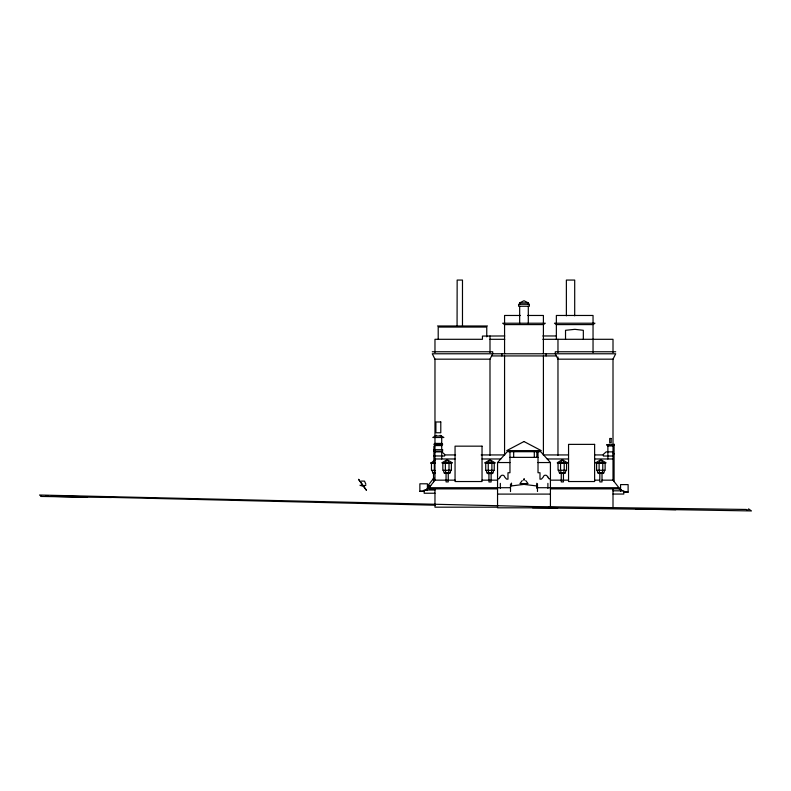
<?xml version="1.0" encoding="UTF-8"?>
<svg xmlns="http://www.w3.org/2000/svg" width="791" height="791" viewBox="0 0 791 791"><rect width="100%" height="100%" fill="white"/><g stroke="black" fill="none" stroke-linecap="round" stroke-linejoin="round"><path stroke-width="1.19" d="M457.069 325.862L457.158 280.063L462.478 280.063L462.478 325.862M448.804 470.279L448.606 473.423M491.676 470.348L491.488 473.502M564.003 470.279L563.805 473.423M602.564 470.279L602.366 473.423M443.296 470.279L444.384 473.423L449.832 473.423L450.91 470.279M486.178 470.348L487.256 473.502L492.714 473.502L493.792 470.348M558.495 470.279L559.583 473.423L565.031 473.423L566.109 470.279M597.057 470.279L598.144 473.423L603.592 473.423L604.67 470.279M489.995 455.309L489.995 359.173L492.694 353.775L492.694 351.758L432.272 351.758M550.427 488.878L618.938 488.878L618.938 487.711L613.005 480.157L613.005 359.173L615.705 353.775L432.272 353.775L434.971 359.173L434.971 480.157L429.029 487.711L429.029 488.878L497.549 488.878M429.81 486.722L427.951 486.722L427.951 485.555L433.893 478.001M557.784 507.802L497.549 507.802L497.549 462.547L507.258 451.701L540.708 451.701L550.427 462.547L550.427 507.802M611.354 444.324L614.083 444.868L613.005 445.946L607.883 445.946L606.806 444.868L609.535 444.324M522.228 480.562L519.944 483.578L528.032 483.578L525.748 480.562M543.407 324.597L545.296 323.222L502.68 323.222L504.569 324.597L543.407 324.597L543.407 353.775M593.042 324.597L594.931 323.222L554.471 323.222L556.36 324.597L593.042 324.597L593.042 352.568M434.971 463.338L430.828 463.338L434.971 459.779L434.101 463.338M434.071 444.028L434.971 443.425L441.714 443.425L442.614 444.483L434.071 444.483L442.614 444.028M425.716 489.866L429.691 487.177M426.003 489.886L429.869 487.276M442.218 462.626L447.103 459.7L451.997 462.626L451.997 463.259L442.218 463.259L442.218 462.626L451.997 462.626M485.091 462.705L489.985 459.779L494.879 462.705L494.879 463.338L485.091 463.338L485.091 462.705L494.879 462.705M557.418 462.626L562.302 459.7L567.196 462.626L567.196 463.259L557.418 463.259L557.418 462.626L567.196 462.626M595.979 462.626L600.863 459.7L605.758 462.626L605.758 463.259L595.979 463.259L595.979 462.626L605.758 462.626M436.494 435.337L432.806 437.492L443.87 437.492L440.182 435.337M519.667 304.278L519.667 302.884L523.988 300.728L528.299 302.884L528.299 304.278M359.945 485.249L362.911 485.803L365.877 485.249M361.339 481.106L364.493 481.106L365.877 484.171M510.502 486.05L523.988 484.379L537.475 486.05M427.417 490.539L427.417 483.795L419.863 483.795L419.863 491.349L424.174 490.885M365.017 485.634L360.815 485.634M41.804 496.471L39.55 495.018L531.433 506.517L746.308 509.453L747.594 510.274L748.642 508.9L751.45 510.937L635.549 509.018M519.667 302.884L528.299 302.884M520.349 315.471L504.569 315.471L504.569 323.222M527.627 315.471L543.407 315.471L543.407 323.222M437.482 325.991L487.483 325.991M504.747 335.967L482.441 336.066L482.441 339.299L434.971 339.299L434.971 352.568M542.844 335.967L556.36 335.967M489.995 339.299L504.747 339.299M542.844 339.299L613.005 339.299L613.005 352.568M615.705 351.758L555.282 351.758L555.282 353.775L557.971 359.173L613.005 359.173M491.616 355.93L556.36 355.93M434.971 359.173L489.995 359.173M435.376 435.989L441.309 435.989M606.806 444.868L614.083 444.868M434.971 451.879L441.853 451.879L444.591 454.341L444.591 456.012L433.893 455.923M613.005 451.879L606.114 451.879L603.385 454.341L603.385 456.012L613.005 456.012M613.005 453.856L614.083 453.856M444.591 454.934L455.567 454.934M481.185 454.934L504.361 454.934M543.615 454.934L568.551 454.934M594.624 454.934L603.385 454.934M509.958 457.366L538.018 457.366M434.971 458.978L455.052 458.978M482.035 458.978L500.743 458.978M547.234 458.978L568.551 458.978M594.624 458.978L613.005 458.978M497.549 462.547L509.958 462.547M538.018 462.547L550.427 462.547M430.828 462.705L434.971 462.705M434.971 470.348L431.471 470.348L431.471 463.338M431.916 470.348L432.993 472.781L434.971 472.781M444.384 472.702L449.832 472.702M487.256 472.781L492.714 472.781M559.583 472.702L565.031 472.702M598.144 472.702L603.592 472.702M434.971 473.502L432.993 473.502L432.993 472.781M497.549 478.871L498.627 478.871A1.631 1.631 0 0 0 499.704 477.082L500.337 477.082A2.225 2.225 0 0 1 504.747 477.082L506.477 479.069L507.98 479.198L507.98 472.741L509.958 472.741L509.958 450.623M550.427 478.871L549.34 478.871A1.631 1.631 0 0 1 548.262 477.082L547.639 477.082A2.225 2.225 0 0 0 543.229 477.082L541.499 479.069L539.996 479.198L539.996 472.741L538.018 472.741L538.018 450.623M433.072 479.03L433.893 479.03M434.971 480.157L455.052 480.157M482.035 480.157L497.549 480.157M550.427 480.157L568.551 480.157M594.624 480.157L599.529 480.157M601.981 480.157L613.005 480.157M427.951 485.555L430.729 485.555M429.029 487.711L510.502 487.711M537.475 487.711L618.938 487.711M434.971 490.005L424.174 490.005L424.174 493.238L434.971 493.238M613.005 490.815L623.792 490.815L623.792 494.049L613.005 494.049M419.863 491.349L424.174 491.349M623.792 492.16L628.113 492.16L628.113 484.606L620.559 484.606L620.559 491.349M497.549 494.098L550.427 494.098M497.588 507.179L434.971 507.179L434.971 488.878M590.917 507.802L613.005 507.802L613.005 488.69M675.85 509.681L532.561 507.782M52.196 496.353L86.634 496.807M102.632 497.015L112.47 497.144M46.016 496.283L48.469 496.323M50.911 496.362L87.554 496.906M102.217 497.134L111.986 497.272M40.954 496.451L111.452 497.519M548.282 507.427L556.923 507.585M591.49 508.218L602.594 508.425M435.188 505.222L100.615 497.144M45.957 495.68L48.389 495.749M65.396 496.204L86.041 496.758M623.792 491.695L628.113 492.16M618.275 487.988L622.26 490.677M618.107 488.087L621.973 490.697M599.321 470.279L599.459 473.423M560.76 470.279L560.898 473.423M488.442 470.348L488.571 473.502M445.56 470.279L445.699 473.423M614.083 444.097L614.083 481.531M607.883 445.946L607.883 458.978M605.125 463.259L605.125 470.279L596.612 470.279L596.612 463.259M603.078 463.259L600.863 459.7L598.827 463.259M602.772 463.259L602.772 470.279M602.01 473.423L602.01 481.907L599.815 481.907L599.815 473.423M599.113 463.259L599.113 470.279M593.042 323.222L593.042 315.471L556.36 315.471L556.36 323.222M583.333 339.299L583.333 330.312L574.879 329.323L565.525 330.312L565.525 339.299M574.701 315.827L574.701 280.063L566.376 280.063L566.376 315.827M566.564 463.259L566.564 470.279L558.05 470.279L558.05 463.259M564.517 463.259L562.302 459.7L560.265 463.259M564.21 463.259L564.21 470.279M563.449 473.423L563.449 481.907L561.254 481.907L561.254 473.423M560.552 463.259L560.552 470.279M557.971 339.299L557.971 352.568M557.971 357.018L557.971 455.309M556.36 324.597L556.36 339.299M547.896 483.37L547.896 488.373M546.106 353.775L546.106 355.93M543.407 355.93L543.407 455.309M537.475 483.934L537.475 491.488M536.862 451.701L536.862 457.366M536.773 483.271L536.773 488.284M534.311 451.701L534.311 457.366M528.299 306.255L528.299 323.222M519.667 306.255L519.667 323.222M513.666 451.701L513.666 457.366M511.51 483.093L511.51 485.704M510.502 484.023L510.502 491.577M504.569 324.597L504.569 353.775M504.569 355.93L504.569 455.309M501.87 353.775L501.87 355.93M500.337 483.37L500.337 488.373M494.237 463.338L494.237 470.348L485.733 470.348L485.733 463.338M492.19 463.338L489.985 459.779L487.948 463.338M491.893 463.338L491.893 470.348M491.122 473.502L491.122 481.976L488.937 481.976L488.937 473.502M489.995 335.967L489.995 352.598M488.235 463.338L488.235 470.348M486.762 336.857L486.762 327.069L438.204 327.069L438.204 339.299M451.364 463.259L451.364 470.279L442.851 470.279L442.851 463.259M449.318 463.259L447.103 459.7L445.066 463.259M449.011 463.259L449.011 470.279M448.25 473.423L448.25 481.907L446.055 481.907L446.055 473.423M445.353 463.259L445.353 470.279M442.07 444.483L442.07 445.56L434.605 445.56L434.605 444.483M441.714 437.492L441.714 443.425M441.714 445.56L441.714 449.723M441.714 451.335L441.714 458.978M434.496 470.348L434.496 473.502M434.328 463.338L434.328 470.348M433.893 446.164L433.893 460.827M433.537 473.502L433.537 481.976M358.6 479.376L366.322 490.104L358.6 479.376M523.988 441.536L506.724 450.623L541.252 450.623L523.988 441.536M529.387 304.278L518.589 304.278L518.589 306.255L529.387 306.255L529.387 304.278M440.785 421.979L435.9 421.979L435.9 432.766L440.785 432.766L440.785 421.979M611.176 438.481L609.713 438.481L609.713 442.822L611.176 442.822L611.176 438.481M594.624 444.374L568.551 444.374L568.551 481.531L594.624 481.531L594.624 444.374M482.035 446.164L455.052 446.164L455.052 481.531L482.035 481.531L482.035 446.164M442.614 449.723L434.071 449.723L434.071 451.335L442.614 451.335L442.614 449.723M524.275 479.03L523.701 479.03L523.701 480.107L524.275 480.107L524.275 479.03"/></g></svg>
